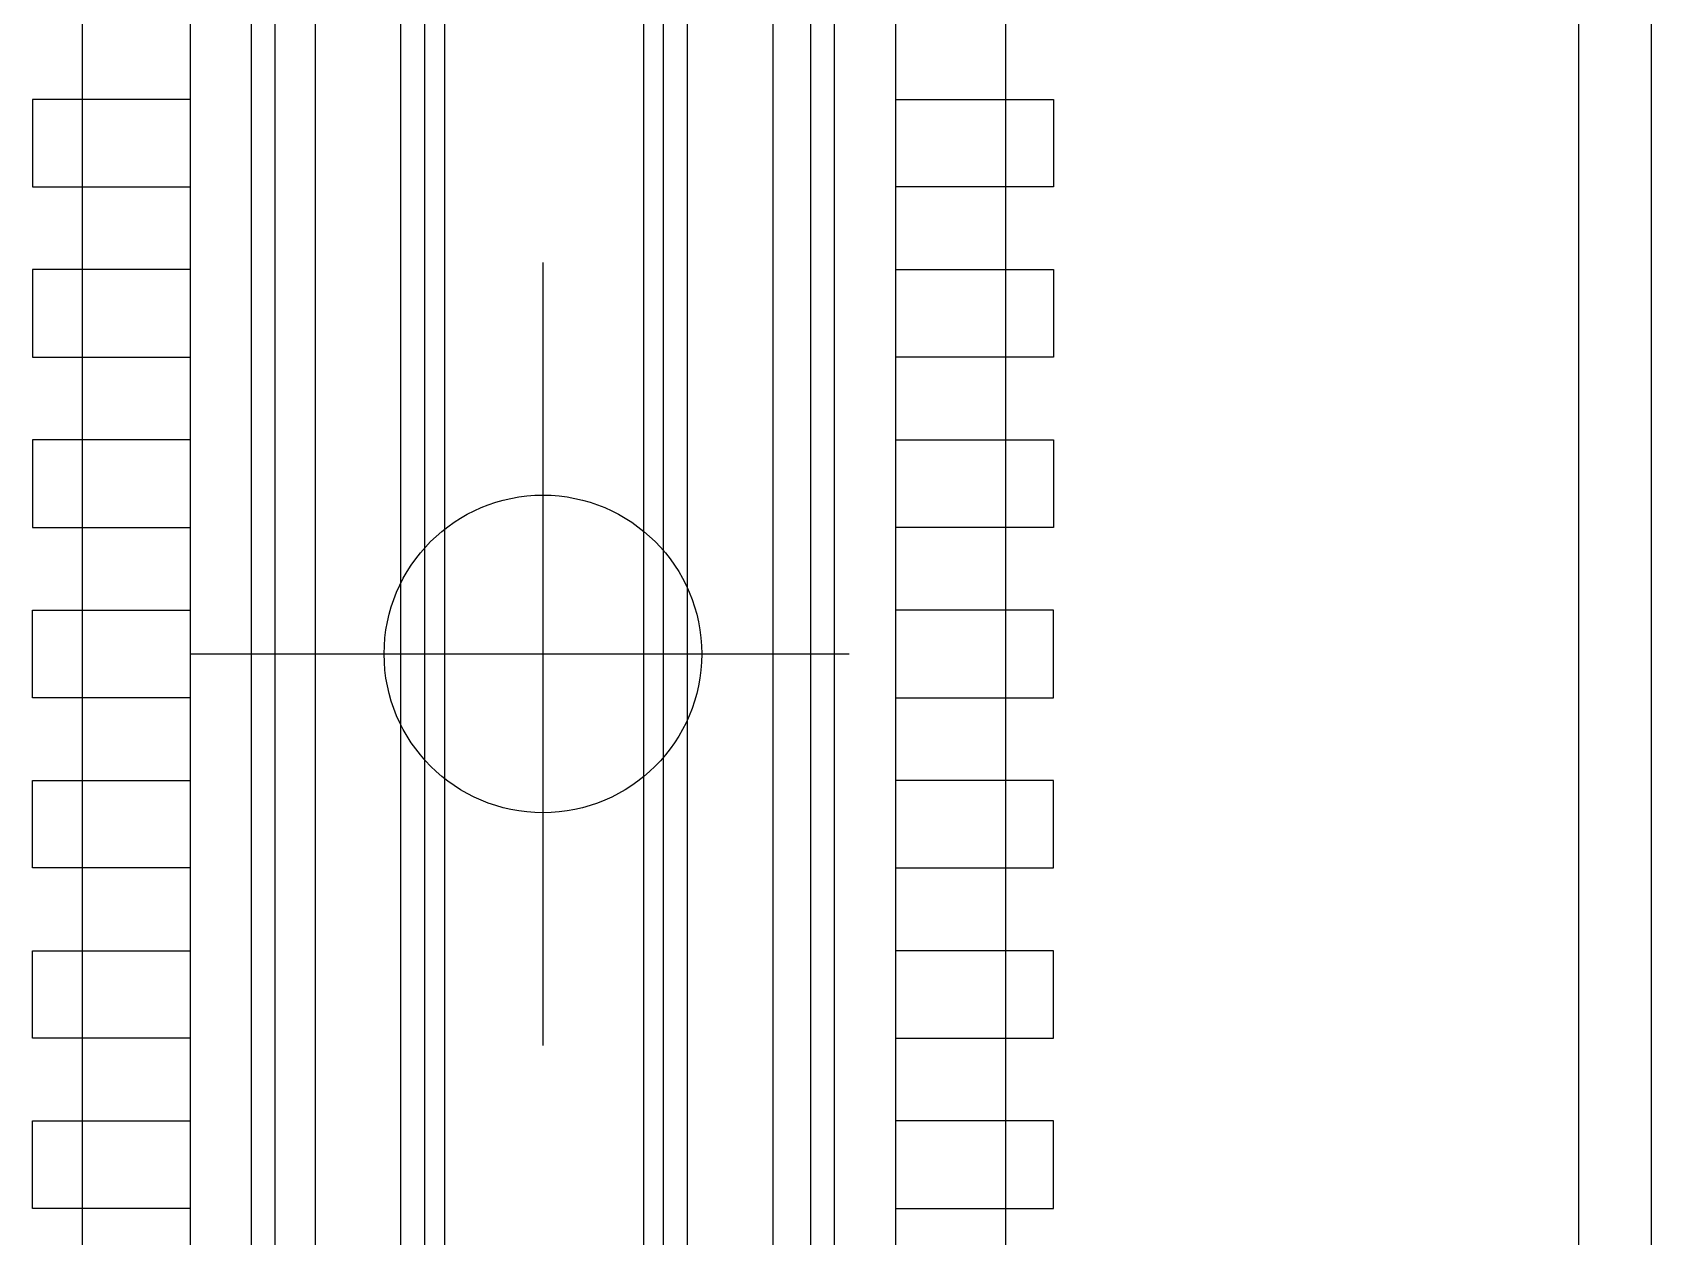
# Model space of a CAD drawing. Header units: millimetres. Extents: x -697 to -103, y -638 to -114.
# Drawn here: x -211.6 to -194.95, y -427.04 to -414.66 of the extents above; entities that cross this region are included whole.
import ezdxf

# ---------------------------------------------------------------- set-up
doc = ezdxf.new("R2010")
doc.units = ezdxf.units.MM
doc.layers.add('NW0322', color=7, linetype='Continuous')

# ---------------------------------------------------------------- blocks, each defined once
blk = doc.blocks.new('NW0322-A')
at = {"layer": 'NW0322', "color": 7}
for p, q in [((1770.2746, 2190.3584), (1770.2746, 2178.7584)), ((1770.4246, 2178.7584), (1770.4246, 2190.3584)), ((1770.4246, 2178.7584), (1770.4246, 2190.3584))]:
    blk.add_line(p, q, dxfattribs=at)
at = {"layer": 'NW0322', "color": 2}
for p, q in [((1767.4196, 2180.2134), (1767.4196, 2188.9034)), ((1768.8696, 2188.9034), (1768.8696, 2180.2134)), ((1767.4196, 2185.6984), (1767.0946, 2185.6984)), ((1767.0946, 2185.6984), (1767.0946, 2185.5184)), ((1768.8696, 2185.6984), (1769.1946, 2185.6984)), ((1769.1946, 2185.6984), (1769.1946, 2185.5184)), ((1767.0946, 2185.5184), (1767.4196, 2185.5184)), ((1769.1946, 2185.5184), (1768.8696, 2185.5184)), ((1767.4196, 2185.3484), (1767.0946, 2185.3484)), ((1767.0946, 2185.3484), (1767.0946, 2185.1684)), ((1768.1446, 2185.3631), (1768.1446, 2183.7537)), ((1768.8696, 2185.3484), (1769.1946, 2185.3484)), ((1769.1946, 2185.3484), (1769.1946, 2185.1684)), ((1767.0946, 2185.1684), (1767.4196, 2185.1684)), ((1769.1946, 2185.1684), (1768.8696, 2185.1684)), ((1767.4196, 2184.9984), (1767.0946, 2184.9984)), ((1767.0946, 2184.9984), (1767.0946, 2184.8184)), ((1768.8696, 2184.9984), (1769.1946, 2184.9984)), ((1769.1946, 2184.9984), (1769.1946, 2184.8184)), ((1767.0946, 2184.8184), (1767.4196, 2184.8184)), ((1769.1946, 2184.8184), (1768.8696, 2184.8184)), ((1767.0946, 2184.6484), (1767.4196, 2184.6484)), ((1767.0946, 2184.4684), (1767.0946, 2184.6484)), ((1769.1946, 2184.6484), (1768.8696, 2184.6484)), ((1769.1946, 2184.4684), (1769.1946, 2184.6484)), ((1767.4196, 2184.5584), (1768.7746, 2184.5584)), ((1767.4196, 2184.4684), (1767.0946, 2184.4684)), ((1768.8696, 2184.4684), (1769.1946, 2184.4684)), ((1767.0946, 2184.2984), (1767.4196, 2184.2984)), ((1767.0946, 2184.1184), (1767.0946, 2184.2984)), ((1769.1946, 2184.2984), (1768.8696, 2184.2984)), ((1769.1946, 2184.1184), (1769.1946, 2184.2984)), ((1767.4196, 2184.1184), (1767.0946, 2184.1184)), ((1768.8696, 2184.1184), (1769.1946, 2184.1184)), ((1767.0946, 2183.9484), (1767.4196, 2183.9484)), ((1767.0946, 2183.7684), (1767.0946, 2183.9484)), ((1769.1946, 2183.9484), (1768.8696, 2183.9484)), ((1769.1946, 2183.7684), (1769.1946, 2183.9484)), ((1767.4196, 2183.7684), (1767.0946, 2183.7684)), ((1768.8696, 2183.7684), (1769.1946, 2183.7684)), ((1767.0946, 2183.5984), (1767.4196, 2183.5984)), ((1767.0946, 2183.4184), (1767.0946, 2183.5984)), ((1769.1946, 2183.5984), (1768.8696, 2183.5984)), ((1769.1946, 2183.4184), (1769.1946, 2183.5984)), ((1767.4196, 2183.4184), (1767.0946, 2183.4184)), ((1768.8696, 2183.4184), (1769.1946, 2183.4184))]:
    blk.add_line(p, q, dxfattribs=at)
blk.add_circle((1768.1446, 2184.5584), 0.3265, dxfattribs=at)
at = {"layer": 'NW0322'}
for points in [[(1767.1972, 2189.9776), (1767.1972, 2189.9776), (1767.1972, 2179.1372), (1767.1972, 2179.1372)], [(1769.0962, 2189.9776), (1769.0962, 2189.9776), (1769.0962, 2179.1372), (1769.0962, 2179.1372)], [(1767.9011, 2188.938), (1767.9011, 2188.938), (1767.9011, 2180.1767), (1767.9011, 2180.1767)], [(1767.9421, 2188.938), (1767.9421, 2188.938), (1767.9421, 2180.1767), (1767.9421, 2180.1767)], [(1768.3513, 2188.938), (1768.3513, 2188.938), (1768.3513, 2180.1767), (1768.3513, 2180.1767)], [(1768.3922, 2188.938), (1768.3922, 2188.938), (1768.3922, 2180.1767), (1768.3922, 2180.1767)], [(1767.5451, 2182.2067), (1767.5451, 2182.2067), (1767.5451, 2186.9081), (1767.5451, 2186.9081)], [(1767.5942, 2182.2067), (1767.5942, 2182.2067), (1767.5942, 2186.9081), (1767.5942, 2186.9081)], [(1767.676, 2186.9081), (1767.676, 2186.9081), (1767.676, 2182.2067), (1767.676, 2182.2067)], [(1767.852, 2186.9081), (1767.852, 2186.9081), (1767.852, 2182.2067), (1767.852, 2182.2067)], [(1768.4414, 2186.9081), (1768.4414, 2186.9081), (1768.4414, 2182.2067), (1768.4414, 2182.2067)], [(1768.6173, 2186.9081), (1768.6173, 2186.9081), (1768.6173, 2182.2067), (1768.6173, 2182.2067)], [(1768.6951, 2186.9081), (1768.6951, 2186.9081), (1768.6951, 2182.2067), (1768.6951, 2182.2067)], [(1768.7442, 2182.2067), (1768.7442, 2182.2067), (1768.7442, 2186.9081), (1768.7442, 2186.9081)]]:
    blk.add_open_spline(points, degree=3, dxfattribs=at)

msp = doc.modelspace()

# ---------------------------------------------------------------- block references
at = {"layer": 'NW0322', "xscale": 5, "yscale": 5, "zscale": 5}
msp.add_blockref('NW0322-A', (-9047.074, -11343.839), dxfattribs=at)

doc.saveas('drawing.dxf')
